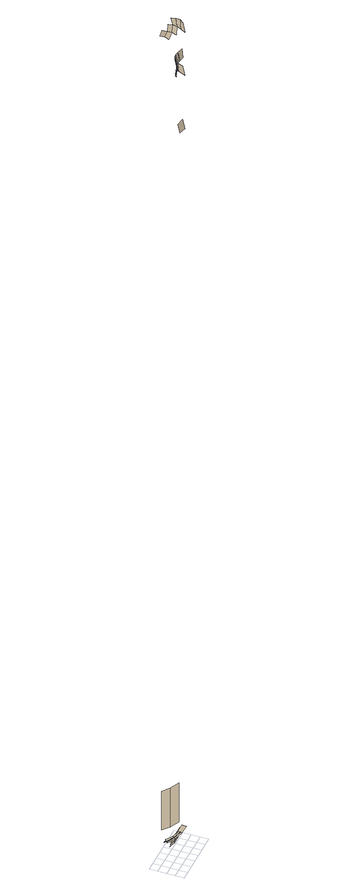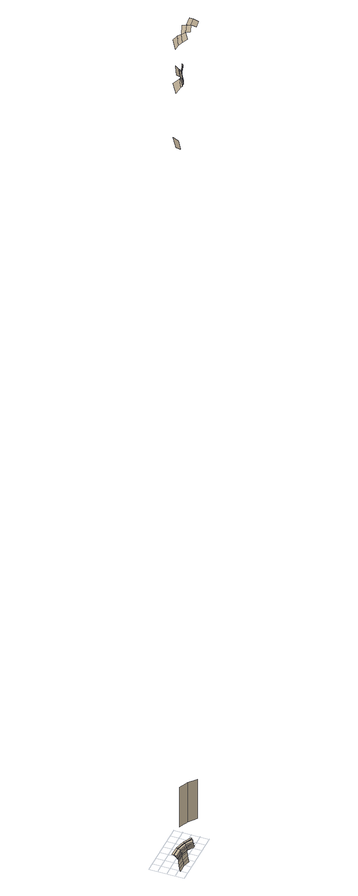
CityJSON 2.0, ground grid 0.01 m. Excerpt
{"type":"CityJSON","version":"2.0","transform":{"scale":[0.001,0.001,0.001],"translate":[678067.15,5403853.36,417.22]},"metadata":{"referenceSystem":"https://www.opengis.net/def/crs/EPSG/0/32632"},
"CityObjects":{
"building1":{"type":"Building","attributes":{"name":"building","dataAvailable":"Sufficient","opendrive_identifier_modelDate":"13-06-17","opendrive_identifier_modelName":"892_SAVe_Ingolstadt","opendrive_identifier_modelVendor":"3D Mapping Solutions","opendrive_identifier_roadObjectName":"building","opendrive_identifier_sourceFileName":"2019-11-29_SAVe_Ingolstadt_Prio5","opendrive_roadObject_dynamic":"false","opendrive_roadObject_orientation":"none","opendrive_roadObject_type":"BUILDING","opendrive_road_length":"211.9635830812","opendrive_road_rule":"RIGHTHANDTRAFFIC","measuredHeight":13.14},"children":["building1-1"]},
"building1-1":{"type":"BuildingInstallation","attributes":{"@cityeditor:layer":"Unclassified.LoD3","relationToConstruction":"outside"},"parents":["building1"],"geometry":[{"type":"MultiSurface","lod":"3","boundaries":[[[0,1,2,3]],[[4,5,6,7]],[[1,8,9,2]],[[10,11,12,13]],[[11,14,12]],[[5,15,16,6]],[[14,17,18,12]],[[10,19,20,13]],[[17,21,22,18]],[[21,23,24,22]],[[25,26,27,28]],[[29,25,28,30]],[[31,29,30,32]],[[26,33,34,27]],[[23,35,36,24]],[[37,38,0,39]],[[38,40,1,0]],[[35,41,36]],[[35,42,43,41]],[[42,44,45,43]],[[44,46,47,45]],[[46,48,49,47]],[[13,12,50,51]],[[12,52,50]],[[12,18,53,52]],[[13,20,54,51]],[[18,22,55,53]],[[22,24,56,55]],[[24,36,57,56]],[[36,41,58,57]],[[41,43,59,58]],[[43,45,60,59]],[[45,61,60]],[[45,47,62,61]],[[47,49,63,62]],[[49,64,65,63]],[[64,66,67,65]],[[66,68,69,67]],[[68,70,71,69]],[[72,73,38,37]],[[74,75,26,25]],[[76,74,25,29]],[[75,77,33,26]],[[78,76,29,31]],[[79,80,81,82]],[[83,84,85,86]],[[84,87,88,85]],[[89,79,82,90]],[[80,78,31,81]],[[77,83,86,33]],[[87,91,92,88]],[[93,72,37,94]],[[95,96,89,90,97,98]],[[91,99,100,92]],[[101,102,103,104]],[[105,93,94,106]],[[52,53,107]],[[51,54,108,109]],[[53,55,110,107]],[[55,56,111,110]],[[56,57,112,111]],[[57,58,112]],[[58,59,113,112]],[[59,60,114,113]],[[60,61,115,114]],[[61,62,116,115]],[[62,63,117,116]],[[63,65,118,117]],[[65,67,119,118]],[[67,69,120,119]],[[69,71,121,120]]]}]}
},
"vertices":[
[20,16,1128],[19,21,1129],[9,20,1129],[8,15,1128],[9,24,47],[18,17,47],[18,17,100],[9,24,100],[19,27,1128],[10,26,1128],[17,20,25],[17,21,25],[27,16,25],[26,15,25],[18,21,25],[29,12,47],[29,12,100],[19,22,25],[28,17,25],[21,24,25],[29,19,25],[19,23,24],[28,18,24],[20,23,24],[29,18,24],[33,16,1072],[33,16,1073],[20,12,1073],[20,12,1072],[33,16,1070],[20,12,1070],[34,16,1069],[20,11,1069],[34,16,1074],[20,11,1074],[21,24,23],[29,19,23],[34,16,1126],[32,20,1128],[20,11,1126],[30,25,1129],[30,20,23],[21,25,22],[30,20,22],[22,25,21],[30,21,21],[22,26,20],[31,21,20],[23,26,19],[31,21,19],[38,13,25],[38,12,25],[38,14,25],[39,14,25],[39,17,25],[39,15,24],[39,16,24],[39,17,23],[40,17,23],[40,18,22],[40,18,21],[40,19,21],[40,19,20],[40,19,19],[31,21,17],[40,19,17],[31,22,13],[40,20,13],[32,23,10],[41,21,10],[33,24,6],[41,22,6],[46,22,1126],[42,26,1128],[45,23,1072],[45,23,1073],[45,23,1070],[46,23,1074],[46,23,1069],[46,22,1066],[46,22,1068],[34,15,1068],[34,15,1066],[46,22,1076],[46,22,1077],[34,15,1077],[34,15,1076],[47,21,1078],[34,14,1078],[47,21,1065],[34,14,1065],[47,20,1079],[35,13,1079],[49,19,1123],[35,12,1123],[51,17,1059],[47,20,1064],[35,13,1064],[37,8,1059],[50,17,1083],[36,10,1083],[47,20,981],[51,17,986],[37,8,986],[35,13,981],[51,16,1118],[37,8,1118],[50,14,25],[50,17,25],[50,12,25],[50,15,24],[50,16,24],[50,17,23],[50,18,22],[50,18,21],[50,19,21],[50,19,20],[50,19,19],[50,19,17],[50,20,13],[51,21,10],[51,22,6]
]}
